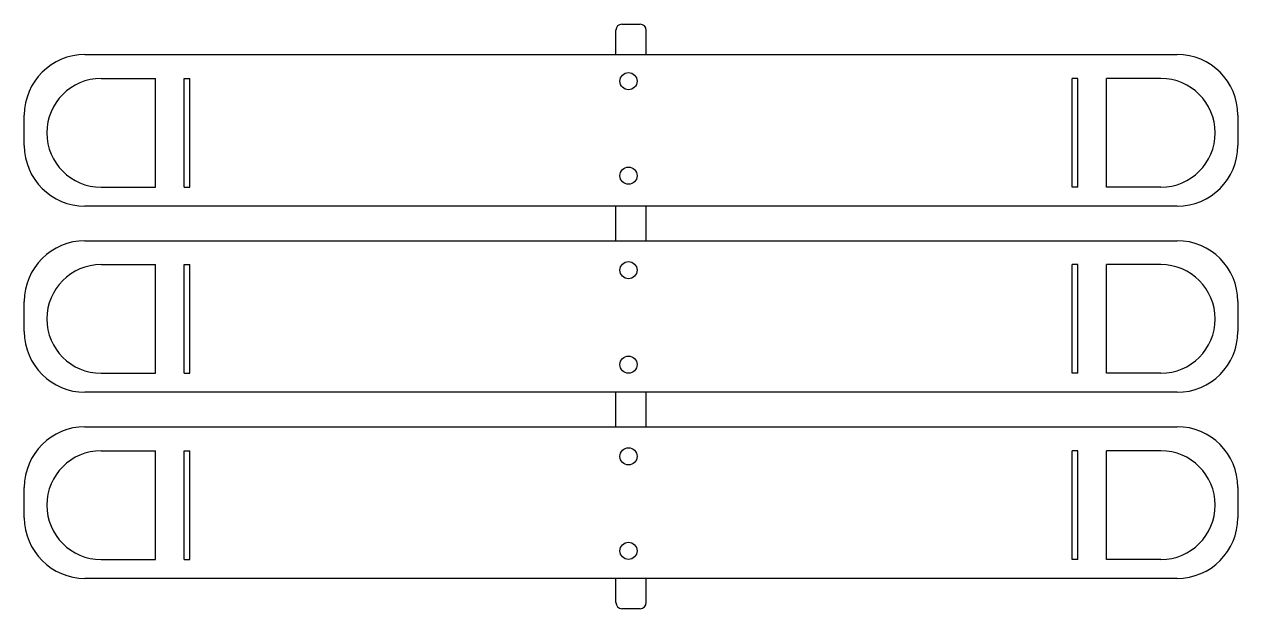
# Model space of a CAD drawing. Extents: x 5.43 to 6.43, y 9.39 to 9.88.
import ezdxf

# ---------------------------------------------------------------- set-up
doc = ezdxf.new("R2010")
doc.units = 0
doc.layers.get('0').update_dxf_attribs({"linetype": 'CONTINUOUS'})

msp = doc.modelspace()

# ---------------------------------------------------------------- linework, layer by layer
at = {"color": 0}
for p, q in [((5.9181, 9.8508), (5.9181, 9.8708)), ((5.9231, 9.8758), (5.9381, 9.8758)), ((5.9431, 9.8508), (5.9431, 9.8708)), ((5.4806, 9.8508), (6.3806, 9.8508)), ((5.4939, 9.831), (5.5388, 9.831)), ((5.5388, 9.7414), (5.5388, 9.831)), ((5.5622, 9.7414), (5.5622, 9.831)), ((5.5622, 9.831), (5.5669, 9.831)), ((5.5669, 9.7414), (5.5669, 9.831)), ((6.2989, 9.831), (6.2942, 9.831)), ((6.2942, 9.7414), (6.2942, 9.831)), ((6.2989, 9.7414), (6.2989, 9.831)), ((6.3672, 9.831), (6.3224, 9.831)), ((6.3224, 9.7414), (6.3224, 9.831)), ((5.4306, 9.7758), (5.4306, 9.8008)), ((6.4306, 9.8008), (6.4306, 9.7758)), ((5.4939, 9.7414), (5.5388, 9.7414)), ((5.5622, 9.7414), (5.5669, 9.7414)), ((6.2989, 9.7414), (6.2942, 9.7414)), ((6.3672, 9.7414), (6.3224, 9.7414)), ((6.3806, 9.7258), (5.4806, 9.7258)), ((5.9181, 9.6973), (5.9181, 9.7258)), ((5.9431, 9.6973), (5.9431, 9.7258)), ((5.4806, 9.6973), (6.3806, 9.6973)), ((5.4939, 9.6776), (5.5388, 9.6776)), ((5.5388, 9.588), (5.5388, 9.6776)), ((5.5622, 9.588), (5.5622, 9.6776)), ((5.5622, 9.6776), (5.5669, 9.6776)), ((5.5669, 9.588), (5.5669, 9.6776)), ((6.2942, 9.588), (6.2942, 9.6776)), ((6.2989, 9.6776), (6.2942, 9.6776)), ((6.2989, 9.588), (6.2989, 9.6776)), ((6.3224, 9.588), (6.3224, 9.6776)), ((6.3672, 9.6776), (6.3224, 9.6776)), ((5.4306, 9.6223), (5.4306, 9.6473)), ((6.4306, 9.6473), (6.4306, 9.6223)), ((5.4939, 9.588), (5.5388, 9.588)), ((5.5622, 9.588), (5.5669, 9.588)), ((6.2989, 9.588), (6.2942, 9.588)), ((6.3672, 9.588), (6.3224, 9.588)), ((6.3806, 9.5723), (5.4806, 9.5723)), ((5.9181, 9.5439), (5.9181, 9.5723)), ((5.9431, 9.5439), (5.9431, 9.5723)), ((5.4806, 9.5439), (6.3806, 9.5439)), ((5.4939, 9.5241), (5.5388, 9.5241)), ((5.5388, 9.4345), (5.5388, 9.5241)), ((5.5622, 9.5241), (5.5669, 9.5241)), ((5.5622, 9.4345), (5.5622, 9.5241)), ((5.5669, 9.4345), (5.5669, 9.5241)), ((6.2942, 9.4345), (6.2942, 9.5241)), ((6.2989, 9.5241), (6.2942, 9.5241)), ((6.2989, 9.4345), (6.2989, 9.5241)), ((6.3224, 9.4345), (6.3224, 9.5241)), ((6.3672, 9.5241), (6.3224, 9.5241)), ((5.4306, 9.4689), (5.4306, 9.4939)), ((6.4306, 9.4939), (6.4306, 9.4689)), ((5.4939, 9.4345), (5.5388, 9.4345)), ((5.5622, 9.4345), (5.5669, 9.4345)), ((6.2989, 9.4345), (6.2942, 9.4345)), ((6.3672, 9.4345), (6.3224, 9.4345)), ((6.3806, 9.4189), (5.4806, 9.4189)), ((5.9181, 9.3989), (5.9181, 9.4189)), ((5.9431, 9.3989), (5.9431, 9.4189)), ((5.9381, 9.3939), (5.9231, 9.3939))]:
    msp.add_line(p, q, dxfattribs=at)
for centre in [(5.9285, 9.8288), (5.9285, 9.7509), (5.9285, 9.673), (5.9285, 9.5951), (5.9285, 9.5195), (5.9285, 9.4416)]:
    msp.add_circle(centre, 0.00708, dxfattribs=at)
for centre, radius, start, end in [((5.9231, 9.8708), 0.005, 90, 180), ((5.9381, 9.8708), 0.005, 0, 90), ((5.4806, 9.8008), 0.05, 90, 180), ((6.3806, 9.8008), 0.05, 0, 90), ((5.4939, 9.7862), 0.0448, 90, 270), ((6.3672, 9.7862), 0.0448, 270, 90), ((5.4806, 9.7758), 0.05, 180, 270), ((6.3806, 9.7758), 0.05, 270, 0), ((5.4806, 9.6473), 0.05, 90, 180), ((6.3806, 9.6473), 0.05, 0, 90), ((5.4939, 9.6328), 0.0448, 90, 270), ((6.3672, 9.6328), 0.0448, 270, 90), ((5.4806, 9.6223), 0.05, 180, 270), ((6.3806, 9.6223), 0.05, 270, 0), ((5.4806, 9.4939), 0.05, 90, 180), ((6.3806, 9.4939), 0.05, 0, 90), ((5.4939, 9.4793), 0.0448, 90, 270), ((6.3672, 9.4793), 0.0448, 270, 90), ((5.4806, 9.4689), 0.05, 180, 270), ((6.3806, 9.4689), 0.05, 270, 0), ((5.9231, 9.3989), 0.005, 180, 270), ((5.9381, 9.3989), 0.005, 270, 360)]:
    msp.add_arc(centre, radius, start, end, dxfattribs=at)

doc.saveas('drawing.dxf')
